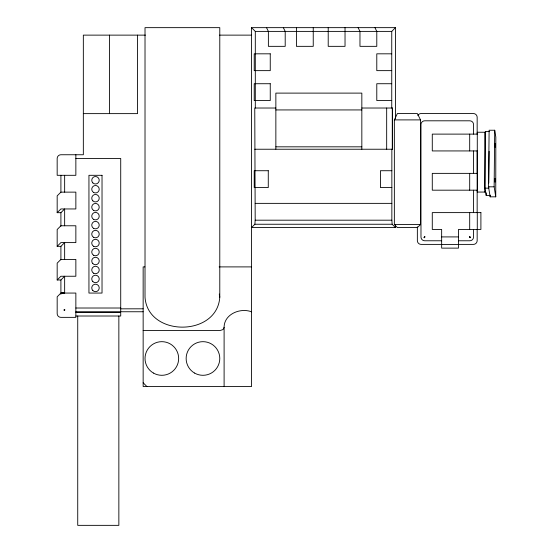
<?xml version="1.0" encoding="UTF-8"?>
<svg xmlns="http://www.w3.org/2000/svg" width="553" height="553" viewBox="0 0 553 553"><rect width="100%" height="100%" fill="white"/><g stroke="black" fill="none" stroke-linecap="round" stroke-linejoin="round"><path stroke-width="0.83" d="M395.478 224.974L395.478 227.56L251.56 227.56L254.871 224.248L255.189 220.184L254.76 108.022L275.857 108.022M395.478 227.56L392.167 224.248L391.849 220.191L391.849 149.158L392.492 149.234L392.492 108.022L361.835 108.022M489.93 195.486L486.198 195.486L486.198 192.914M490.152 196.833L488.527 186.817L489.115 130.238L494.714 130.238L495.827 137.116L495.751 196.833L490.152 196.833L490.152 195.133M486.198 195.486L485.009 188.165L485.596 131.586L489.329 131.586M488.762 186.451L488.748 188.165L485.009 188.165M488.797 183.022L489.129 151.301M495.751 196.833L494.133 186.817L494.714 130.238M224.103 327.417L223.011 329.56L220.364 330.445L143.151 330.445M219.783 297.161C217.218 337.123 147.582 337.123 145.017 297.161L145.017 27.65L219.783 27.65L219.783 297.161L219.271 294.023M64.763 309.887C64.791 310.316 63.761 309.625 64.666 309.839C63.429 310.917 65.399 309.12 64.535 310.44M394.358 119.897L397.351 113.552L417.356 113.552L420.529 119.897L420.529 224.566L417.356 227.56L397.351 227.56L394.358 224.566L394.358 119.897L420.529 119.897M64.342 310.344L64.729 309.88L64.189 310.192M57.173 212.691L60.906 208.951L75.858 208.951L75.858 192.133L60.906 192.133L57.173 195.873L57.173 212.691L60.906 212.691L64.646 208.951L64.646 225.776M57.173 246.334L60.906 242.601L75.858 242.601L75.858 225.776L60.906 225.776L57.173 229.516L57.173 246.334L60.906 246.334L64.646 242.601L64.646 259.419M57.173 279.984L60.906 276.244L75.858 276.244L75.858 259.419L60.906 259.419L57.173 263.159L57.173 279.984L60.906 279.984L64.646 276.244L64.646 293.062L60.795 293.18L57.173 296.802L57.173 313.62A3.74 3.74 0 0 0 60.913 317.36L75.858 317.36L75.858 293.062L64.065 293.069M395.478 27.65L251.56 27.65L255.299 31.39L391.745 31.39L395.478 27.65L395.478 118.985M64.093 309.998L64.666 309.839M60.795 293.18L63.484 293.069M64.072 309.894L64.646 309.77M61.577 293.111L64.646 293.062L62.938 293.076M145.453 35.129L83.337 35.129L83.337 154.75L60.913 154.75A3.74 3.74 0 0 0 57.166 158.49L57.173 175.308L75.858 175.308L75.858 154.75M219.638 35.129L251.56 35.129M391.745 53.821L376.787 53.821L376.787 70.639L391.745 70.639M391.745 83.724L376.787 83.724L376.787 100.542L391.745 100.542M275.857 109.936L361.835 109.936M83.337 113.628L137.545 113.628L137.545 35.129M477.28 134.116L432.28 134.116L432.28 150.934L477.28 150.934M275.857 146.828L361.835 146.828M254.76 149.234L392.277 149.234L392.277 108.022M75.858 158.49L120.72 158.49L120.72 311.754M391.849 170.725L380.423 170.725L380.423 187.55L391.849 187.55M488.527 186.817L494.133 186.817M485.734 192.057L477.28 192.057L477.28 132.243L485.734 132.243L485.596 131.586M255.189 203.366L391.849 203.366M255.189 220.184L391.849 220.191M254.871 224.248L392.167 224.248M394.358 224.566L420.529 224.566M441.653 236.912L458.478 236.912M441.653 240.769L424.718 240.769A3.74 3.74 0 0 1 420.978 237.023L420.978 124.549A3.74 3.74 0 0 1 424.718 120.803L469.801 120.803A3.74 3.74 0 0 1 473.541 124.549L473.541 134.116M458.478 240.769L469.801 240.769A3.74 3.74 0 0 0 473.541 237.023L473.541 229.44M441.653 244.391L421.096 244.391A3.74 3.74 0 0 1 417.356 240.652L417.356 226.848M458.478 244.391L473.423 244.391A3.74 3.74 0 0 0 477.163 240.652L477.163 229.44M441.653 244.502L458.478 244.502M144.858 266.899L143.151 266.899L143.151 386.519L251.56 386.519L251.56 27.65M219.112 266.899L251.56 266.899M75.858 308.014L120.72 308.014M120.72 308.837L143.151 308.809M75.858 311.754L143.151 311.754M75.858 312.397L120.72 312.397L120.72 316.012L75.858 316.012M251.56 311.809C240.645 307.599 224.718 313.751 224.103 326.657L224.103 386.519M143.151 382.78L146.891 386.519M283.336 27.65L285.203 31.39L285.203 46.341L268.378 46.341L268.378 31.39L266.511 27.65M374.948 27.65L376.787 31.39L376.787 46.341L359.968 46.341L359.968 31.39L358.123 27.65M484.753 132.243L484.753 192.057M477.28 212.615L477.28 229.44M477.163 134.116L477.163 117.298A3.74 3.74 0 0 0 473.423 113.552L421.096 113.552A3.74 3.74 0 0 0 417.854 115.425M477.163 150.934L477.163 173.366M477.163 190.184L477.163 212.615M473.541 150.934L473.541 173.366M473.541 190.184L473.541 212.615M469.691 134.116L469.691 150.934M469.691 173.366L469.691 190.184M469.691 212.615L469.691 229.44M391.745 31.39L391.745 108.022M386.671 108.022L386.671 149.234M361.835 149.234L361.835 93.111L275.857 93.111L275.857 149.158M345.031 27.65L345.031 46.341L328.212 46.341L328.212 27.65M313.24 27.65L313.24 46.341L296.415 46.341L296.415 27.65M255.299 31.39L255.299 108.022M118.854 316.012L118.854 525.35L77.731 525.35L77.731 316.012M109.508 35.129L109.508 113.628M64.646 175.308L64.646 192.133M60.906 175.308L60.906 192.444M60.906 212.691L60.906 226.149M60.906 246.334L60.906 259.792M60.906 279.984L60.906 294.279M477.28 173.366L477.28 190.184L432.28 190.184L432.28 173.366L477.28 173.366M494.956 179.87C495.032 187.204 495.129 174.257 494.956 179.87M495.149 144.948C495.232 152.275 495.329 139.335 495.149 144.948M469.691 236.802L470.133 237.742L469.67 236.857L470.52 237.361L469.691 236.802M424.849 236.857L424.386 237.742L424.849 236.857L423.999 237.361L424.849 236.857M270.251 53.821L254.228 53.821L254.228 70.639L270.251 70.639L270.251 53.821M270.251 83.724L254.228 83.724L254.228 100.542L270.251 100.542L270.251 83.724M268.274 170.725L254.228 170.725L254.228 187.55L268.274 187.55L268.274 170.725M102.028 175.308L88.943 175.308L88.943 293.062L102.028 293.062L102.028 175.308M480.903 212.615L432.28 212.615L432.28 229.44L441.653 229.44L441.653 248.124L458.478 248.124L458.478 229.44L480.903 229.44L480.903 212.615M153.43 373.054A16.825 16.825 0 0 0 178.66 358.482A16.825 16.825 0 0 0 153.43 343.918A16.825 16.825 0 0 0 153.43 373.054M194.552 373.054A16.825 16.825 0 0 0 219.783 358.482A16.825 16.825 0 0 0 194.552 343.918A16.825 16.825 0 0 0 194.552 373.054M93.616 246.306A3.74 3.74 0 0 0 99.222 243.064A3.74 3.74 0 0 0 93.616 239.829A3.74 3.74 0 0 0 93.616 246.306M93.616 237.334A3.74 3.74 0 0 0 99.222 234.092A3.74 3.74 0 0 0 93.616 230.857A3.74 3.74 0 0 0 93.616 237.334M93.616 228.361A3.74 3.74 0 0 0 99.222 225.119A3.74 3.74 0 0 0 93.616 221.884A3.74 3.74 0 0 0 93.616 228.361M93.616 219.389A3.74 3.74 0 0 0 99.222 216.147A3.74 3.74 0 0 0 93.616 212.912A3.74 3.74 0 0 0 93.616 219.389M93.616 255.272A3.74 3.74 0 0 0 99.222 252.037A3.74 3.74 0 0 0 93.616 248.802A3.74 3.74 0 0 0 93.616 255.272M92.842 290.567A3.74 3.74 0 0 0 99.098 288.894A3.74 3.74 0 0 0 94.522 284.311A3.74 3.74 0 0 0 92.842 290.567M92.842 281.595A3.74 3.74 0 0 0 99.098 279.922A3.74 3.74 0 0 0 94.522 275.339A3.74 3.74 0 0 0 92.842 281.595M93.616 273.217A3.74 3.74 0 0 0 99.222 269.982A3.74 3.74 0 0 0 93.616 266.746A3.74 3.74 0 0 0 93.616 273.217M92.842 263.65A3.74 3.74 0 0 0 99.098 261.977A3.74 3.74 0 0 0 94.522 257.401A3.74 3.74 0 0 0 92.842 263.65M93.616 210.416A3.74 3.74 0 0 0 99.222 207.181A3.74 3.74 0 0 0 93.616 203.939A3.74 3.74 0 0 0 93.616 210.416M92.842 200.85A3.74 3.74 0 0 0 99.098 199.177A3.74 3.74 0 0 0 94.522 194.594A3.74 3.74 0 0 0 92.842 200.85M93.616 192.472A3.74 3.74 0 0 0 99.222 189.237A3.74 3.74 0 0 0 93.616 185.995A3.74 3.74 0 0 0 93.616 192.472M92.842 182.905A3.74 3.74 0 0 0 99.098 181.232A3.74 3.74 0 0 0 94.522 176.656A3.74 3.74 0 0 0 92.842 182.905"/></g></svg>
